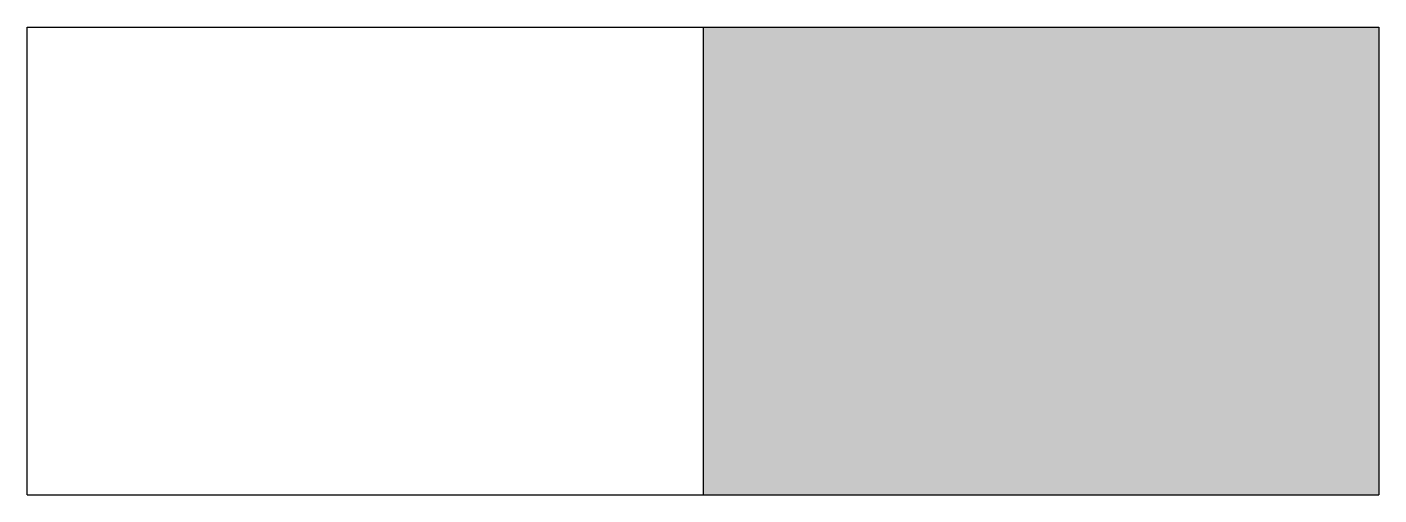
# Model space of a CAD drawing. Header units: metres. Extents: x 65346 to 66221, y -142885 to -142582.
import ezdxf

# ---------------------------------------------------------------- set-up
doc = ezdxf.new("R2010")
doc.units = ezdxf.units.M
doc.layers.add('DET1', color=1, linetype='Continuous')
doc.layers.add('R', color=3, linetype='Continuous')

msp = doc.modelspace()

# ---------------------------------------------------------------- linework, layer by layer
at = {"layer": 'DET1'}
msp.add_line((65783.6, -142582.5), (65783.6, -142885.48), dxfattribs=at)
for points in [[(66220.82, -142885.48), (66220.82, -142582.5), (65783.6, -142582.5)], [(65783.6, -142582.5), (65783.6, -142885.48), (66220.82, -142885.48)], [(66220.82, -142582.5), (66220.82, -142582.5), (66220.82, -142582.5)], [(66220.82, -142885.48), (66220.82, -142885.48), (66220.82, -142582.5)]]:
    msp.add_solid(points, dxfattribs=at)
at = {"layer": 'R'}
for p, q in [((65346.38, -142582.5), (66220.82, -142582.5)), ((65346.38, -142885.48), (65346.38, -142582.5)), ((66220.82, -142582.5), (66220.82, -142885.48)), ((65346.38, -142885.48), (66220.82, -142885.48))]:
    msp.add_line(p, q, dxfattribs=at)

doc.saveas('drawing.dxf')
